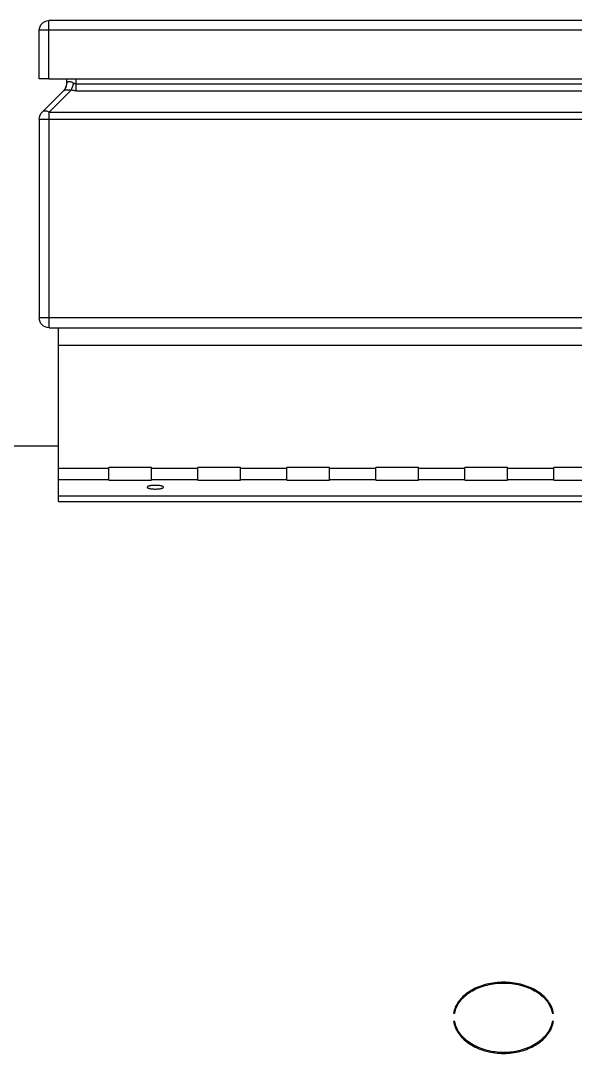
# Model space of a CAD drawing. Header units: millimetres. Extents: x -379292 to 1221486, y 92049 to 447512.
# Drawn here: x 180475.1 to 180618.5, y 274231.7 to 274498.7 of the extents above; entities that cross this region are included whole.
import ezdxf

# ---------------------------------------------------------------- set-up
doc = ezdxf.new("R2010")
doc.units = ezdxf.units.MM
doc.layers.add('_Systemair', color=3, linetype='Continuous', lineweight=30)
doc.layers.add('_Systemair Ventilation Equipments', color=7, linetype='Continuous', lineweight=30)

# ---------------------------------------------------------------- blocks, each defined once
blk = doc.blocks.new('AXC 1000 L')
at = {"layer": '_Systemair Ventilation Equipments', "color": 0, "linetype": 'Continuous'}
for p, q in [((10030.514, 3741.697), (10060.014, 3741.697)), ((10060.264, 3740.197), (10060.264, 3741.447)), ((10060.014, 3740.197), (10030.514, 3740.197)), ((10059.564, 3740.197), (10059.564, 3740.064)), ((10059.621, 3739.902), (10060.19, 3739.333)), ((10060.264, 3739.154), (10060.264, 3734.013)), ((10060.01, 3733.759), (10030.518, 3733.759)), ((10059.764, 3729.41), (10059.764, 3733.759)), ((10045.864, 3730.149), (10046.964, 3730.149)), ((10046.964, 3729.817), (10046.964, 3730.149)), ((10048.164, 3729.817), (10048.164, 3730.149)), ((10048.164, 3730.149), (10049.264, 3730.149)), ((10049.264, 3729.817), (10049.264, 3730.149)), ((10050.464, 3729.817), (10050.464, 3730.149)), ((10050.464, 3730.149), (10051.564, 3730.149)), ((10051.564, 3729.817), (10051.564, 3730.149)), ((10052.764, 3729.817), (10052.764, 3730.149)), ((10052.764, 3730.149), (10053.864, 3730.149)), ((10053.864, 3729.817), (10053.864, 3730.149)), ((10055.064, 3729.817), (10055.064, 3730.149)), ((10055.064, 3730.149), (10056.164, 3730.149)), ((10056.164, 3729.817), (10056.164, 3730.149)), ((10057.364, 3729.817), (10057.364, 3730.149)), ((10057.364, 3730.149), (10058.464, 3730.149)), ((10058.464, 3729.817), (10058.464, 3730.149)), ((10046.964, 3729.817), (10045.864, 3729.817)), ((10049.264, 3729.817), (10048.164, 3729.817)), ((10051.564, 3729.817), (10050.464, 3729.817)), ((10053.864, 3729.817), (10052.764, 3729.817)), ((10056.164, 3729.817), (10055.064, 3729.817)), ((10058.464, 3729.817), (10057.364, 3729.817)), ((10057.054, 3729.635), (10057.055, 3729.64)), ((10057.055, 3729.63), (10057.054, 3729.635)), ((10057.055, 3729.64), (10057.059, 3729.645)), ((10057.059, 3729.625), (10057.055, 3729.63)), ((10057.059, 3729.645), (10057.064, 3729.65)), ((10057.064, 3729.62), (10057.059, 3729.625)), ((10057.064, 3729.65), (10057.072, 3729.654)), ((10057.072, 3729.616), (10057.064, 3729.62)), ((10057.072, 3729.654), (10057.082, 3729.659)), ((10057.082, 3729.611), (10057.072, 3729.616)), ((10057.082, 3729.659), (10057.094, 3729.663)), ((10057.094, 3729.607), (10057.082, 3729.611)), ((10057.094, 3729.663), (10057.108, 3729.667)), ((10057.108, 3729.603), (10057.094, 3729.607)), ((10057.108, 3729.667), (10057.123, 3729.67)), ((10057.123, 3729.6), (10057.108, 3729.603)), ((10057.123, 3729.67), (10057.14, 3729.673)), ((10057.14, 3729.597), (10057.123, 3729.6)), ((10057.14, 3729.673), (10057.159, 3729.676)), ((10057.159, 3729.594), (10057.14, 3729.597)), ((10057.159, 3729.676), (10057.179, 3729.678)), ((10057.179, 3729.592), (10057.159, 3729.594)), ((10057.179, 3729.678), (10057.199, 3729.68)), ((10057.199, 3729.59), (10057.179, 3729.592)), ((10057.199, 3729.68), (10057.22, 3729.681)), ((10057.22, 3729.589), (10057.199, 3729.59)), ((10057.22, 3729.681), (10057.242, 3729.682)), ((10057.242, 3729.588), (10057.22, 3729.589)), ((10057.242, 3729.682), (10057.264, 3729.682)), ((10057.264, 3729.588), (10057.242, 3729.588)), ((10057.264, 3729.682), (10057.286, 3729.682)), ((10057.286, 3729.588), (10057.264, 3729.588)), ((10057.286, 3729.682), (10057.308, 3729.681)), ((10057.308, 3729.589), (10057.286, 3729.588)), ((10057.308, 3729.681), (10057.329, 3729.68)), ((10057.329, 3729.59), (10057.308, 3729.589)), ((10057.329, 3729.68), (10057.349, 3729.678)), ((10057.349, 3729.592), (10057.329, 3729.59)), ((10057.349, 3729.678), (10057.369, 3729.676)), ((10057.369, 3729.594), (10057.349, 3729.592)), ((10057.369, 3729.676), (10057.387, 3729.673)), ((10057.387, 3729.597), (10057.369, 3729.594)), ((10057.387, 3729.673), (10057.404, 3729.67)), ((10057.404, 3729.6), (10057.387, 3729.597)), ((10057.404, 3729.67), (10057.42, 3729.667)), ((10057.42, 3729.603), (10057.404, 3729.6)), ((10057.42, 3729.667), (10057.434, 3729.663)), ((10057.434, 3729.607), (10057.42, 3729.603)), ((10057.434, 3729.663), (10057.446, 3729.659)), ((10057.446, 3729.611), (10057.434, 3729.607)), ((10057.446, 3729.659), (10057.456, 3729.654)), ((10057.456, 3729.616), (10057.446, 3729.611)), ((10057.456, 3729.654), (10057.464, 3729.65)), ((10057.464, 3729.62), (10057.456, 3729.616)), ((10057.464, 3729.65), (10057.469, 3729.645)), ((10057.469, 3729.625), (10057.464, 3729.62)), ((10057.469, 3729.645), (10057.473, 3729.64)), ((10057.473, 3729.63), (10057.469, 3729.625)), ((10057.473, 3729.64), (10057.474, 3729.635)), ((10057.474, 3729.635), (10057.473, 3729.63)), ((10059.764, 3729.41), (10030.764, 3729.41))]:
    blk.add_line(p, q, dxfattribs=at)
at = {"layer": '_Systemair Ventilation Equipments', "color": 9, "linetype": 'Continuous'}
for p, q in [((10060.014, 3740.197), (10060.014, 3741.697)), ((10030.264, 3741.447), (10060.264, 3741.447)), ((10059.31, 3740.064), (10031.218, 3740.064)), ((10059.31, 3739.884), (10059.31, 3740.197)), ((10059.31, 3740.064), (10059.321, 3740.065)), ((10059.321, 3740.065), (10059.331, 3740.066)), ((10059.331, 3740.066), (10059.342, 3740.068)), ((10059.342, 3740.068), (10059.353, 3740.071)), ((10059.353, 3740.071), (10059.364, 3740.076)), ((10059.364, 3740.076), (10059.376, 3740.081)), ((10059.376, 3740.081), (10059.393, 3740.09)), ((10059.382, 3740.056), (10059.376, 3740.081)), ((10059.39, 3740.031), (10059.382, 3740.056)), ((10059.397, 3740.007), (10059.39, 3740.031)), ((10059.393, 3740.09), (10059.409, 3740.097)), ((10059.406, 3739.983), (10059.397, 3740.007)), ((10059.414, 3739.961), (10059.406, 3739.983)), ((10059.409, 3740.097), (10059.425, 3740.104)), ((10059.423, 3739.94), (10059.414, 3739.961)), ((10059.432, 3739.92), (10059.423, 3739.94)), ((10059.425, 3740.104), (10059.439, 3740.108)), ((10059.439, 3740.108), (10059.453, 3740.112)), ((10059.453, 3740.112), (10059.466, 3740.115)), ((10059.466, 3740.115), (10059.478, 3740.116)), ((10059.478, 3740.116), (10059.49, 3740.117)), ((10059.49, 3740.117), (10059.5, 3740.116)), ((10059.5, 3740.116), (10059.51, 3740.115)), ((10059.51, 3740.115), (10059.52, 3740.112)), ((10059.52, 3740.112), (10059.529, 3740.108)), ((10059.529, 3740.108), (10059.537, 3740.104)), ((10059.537, 3740.104), (10059.544, 3740.097)), ((10059.544, 3740.097), (10059.55, 3740.09)), ((10059.55, 3740.09), (10059.555, 3740.081)), ((10059.555, 3740.081), (10059.564, 3740.064)), ((10059.555, 3740.056), (10059.555, 3740.081)), ((10059.557, 3740.031), (10059.555, 3740.056)), ((10059.562, 3740.007), (10059.557, 3740.031)), ((10059.569, 3739.983), (10059.562, 3740.007)), ((10059.579, 3739.961), (10059.569, 3739.983)), ((10059.591, 3739.94), (10059.579, 3739.961)), ((10059.605, 3739.92), (10059.591, 3739.94)), ((10059.31, 3739.884), (10031.218, 3739.884)), ((10059.31, 3739.884), (10059.331, 3739.885)), ((10059.331, 3739.885), (10059.353, 3739.886)), ((10059.353, 3739.886), (10059.374, 3739.889)), ((10059.374, 3739.889), (10059.396, 3739.892)), ((10059.396, 3739.892), (10059.419, 3739.896)), ((10059.419, 3739.896), (10059.441, 3739.902)), ((10059.441, 3739.902), (10059.432, 3739.92)), ((10059.461, 3739.904), (10059.441, 3739.902)), ((10059.441, 3739.902), (10060.01, 3739.333)), ((10059.48, 3739.905), (10059.461, 3739.904)), ((10059.497, 3739.906), (10059.48, 3739.905)), ((10059.513, 3739.907), (10059.497, 3739.906)), ((10059.527, 3739.908), (10059.513, 3739.907)), ((10059.541, 3739.909), (10059.527, 3739.908)), ((10059.554, 3739.909), (10059.541, 3739.909)), ((10059.565, 3739.909), (10059.554, 3739.909)), ((10059.576, 3739.909), (10059.565, 3739.909)), ((10059.586, 3739.909), (10059.576, 3739.909)), ((10059.594, 3739.908), (10059.586, 3739.909)), ((10059.602, 3739.907), (10059.594, 3739.908)), ((10059.609, 3739.906), (10059.602, 3739.907)), ((10059.621, 3739.902), (10059.605, 3739.92)), ((10059.614, 3739.905), (10059.609, 3739.906)), ((10059.618, 3739.904), (10059.614, 3739.905)), ((10059.621, 3739.902), (10059.618, 3739.904)), ((10060.264, 3739.154), (10030.264, 3739.154)), ((10060.01, 3739.333), (10030.518, 3739.333)), ((10060.01, 3739.333), (10060.028, 3739.342)), ((10060.01, 3733.759), (10060.01, 3739.333)), ((10060.028, 3739.342), (10060.046, 3739.349)), ((10060.046, 3739.349), (10060.064, 3739.354)), ((10060.064, 3739.354), (10060.081, 3739.358)), ((10060.081, 3739.358), (10060.098, 3739.36)), ((10060.098, 3739.36), (10060.114, 3739.361)), ((10060.114, 3739.361), (10060.129, 3739.36)), ((10060.129, 3739.36), (10060.143, 3739.358)), ((10060.143, 3739.358), (10060.157, 3739.354)), ((10060.157, 3739.354), (10060.169, 3739.349)), ((10060.169, 3739.349), (10060.18, 3739.342)), ((10060.18, 3739.342), (10060.19, 3739.333)), ((10030.264, 3734.013), (10060.264, 3734.013)), ((10059.764, 3733.309), (10030.764, 3733.309)), ((10046.964, 3730.117), (10048.164, 3730.117)), ((10049.264, 3730.117), (10050.464, 3730.117)), ((10051.564, 3730.117), (10052.764, 3730.117)), ((10053.864, 3730.117), (10055.064, 3730.117)), ((10056.164, 3730.117), (10057.364, 3730.117)), ((10058.464, 3730.117), (10059.764, 3730.117)), ((10046.964, 3729.825), (10048.164, 3729.825)), ((10049.264, 3729.825), (10050.464, 3729.825)), ((10051.564, 3729.825), (10052.764, 3729.825)), ((10053.864, 3729.825), (10055.064, 3729.825)), ((10056.164, 3729.825), (10057.364, 3729.825)), ((10058.464, 3729.825), (10059.764, 3729.825))]:
    blk.add_line(p, q, dxfattribs=at)
at = {"layer": '_Systemair Ventilation Equipments', "color": 7, "linetype": 'Continuous'}
for p, q in [((10060.014, 3740.197), (10060.264, 3740.197)), ((10071.864, 3730.706), (10059.764, 3730.706)), ((10059.764, 3729.264), (10030.764, 3729.264)), ((10059.764, 3729.264), (10059.764, 3729.41)), ((10047.578, 3716.702), (10047.626, 3716.721)), ((10047.626, 3716.721), (10047.675, 3716.739)), ((10047.688, 3716.721), (10047.641, 3716.703)), ((10047.675, 3716.739), (10047.725, 3716.756)), ((10047.737, 3716.737), (10047.688, 3716.721)), ((10047.725, 3716.756), (10047.775, 3716.771)), ((10047.787, 3716.752), (10047.737, 3716.737)), ((10047.775, 3716.771), (10047.827, 3716.785)), ((10047.838, 3716.765), (10047.787, 3716.752)), ((10047.827, 3716.785), (10047.88, 3716.797)), ((10047.89, 3716.777), (10047.838, 3716.765)), ((10047.88, 3716.797), (10047.933, 3716.807)), ((10047.942, 3716.788), (10047.89, 3716.777)), ((10047.933, 3716.807), (10047.987, 3716.816)), ((10047.995, 3716.796), (10047.942, 3716.788)), ((10047.987, 3716.816), (10048.042, 3716.824)), ((10048.048, 3716.803), (10047.995, 3716.796)), ((10048.042, 3716.824), (10048.097, 3716.829)), ((10048.102, 3716.809), (10048.048, 3716.803)), ((10048.097, 3716.829), (10048.153, 3716.834)), ((10048.156, 3716.813), (10048.102, 3716.809)), ((10048.153, 3716.834), (10048.208, 3716.836)), ((10048.21, 3716.815), (10048.156, 3716.813)), ((10048.208, 3716.836), (10048.264, 3716.837)), ((10048.264, 3716.816), (10048.21, 3716.815)), ((10048.264, 3716.837), (10048.319, 3716.836)), ((10048.318, 3716.815), (10048.264, 3716.816)), ((10048.372, 3716.813), (10048.318, 3716.815)), ((10048.319, 3716.836), (10048.375, 3716.834)), ((10048.427, 3716.809), (10048.372, 3716.813)), ((10048.375, 3716.834), (10048.43, 3716.829)), ((10048.48, 3716.803), (10048.427, 3716.809)), ((10048.43, 3716.829), (10048.485, 3716.824)), ((10048.534, 3716.796), (10048.48, 3716.803)), ((10048.485, 3716.824), (10048.54, 3716.816)), ((10048.587, 3716.787), (10048.534, 3716.796)), ((10048.54, 3716.816), (10048.594, 3716.807)), ((10048.639, 3716.777), (10048.587, 3716.787)), ((10048.594, 3716.807), (10048.648, 3716.797)), ((10048.69, 3716.765), (10048.639, 3716.777)), ((10048.648, 3716.797), (10048.7, 3716.785)), ((10048.741, 3716.752), (10048.69, 3716.765)), ((10048.7, 3716.785), (10048.752, 3716.771)), ((10048.79, 3716.737), (10048.741, 3716.752)), ((10048.752, 3716.771), (10048.804, 3716.756)), ((10048.839, 3716.721), (10048.79, 3716.737)), ((10048.804, 3716.756), (10048.854, 3716.739)), ((10048.887, 3716.703), (10048.839, 3716.721)), ((10048.854, 3716.739), (10048.903, 3716.721)), ((10048.934, 3716.684), (10048.887, 3716.703)), ((10048.903, 3716.721), (10048.951, 3716.701)), ((10047.181, 3716.434), (10047.213, 3716.466)), ((10047.239, 3716.456), (10047.208, 3716.425)), ((10047.213, 3716.466), (10047.247, 3716.497)), ((10047.272, 3716.486), (10047.239, 3716.456)), ((10047.247, 3716.497), (10047.283, 3716.527)), ((10047.306, 3716.515), (10047.272, 3716.486)), ((10047.283, 3716.527), (10047.32, 3716.556)), ((10047.343, 3716.542), (10047.306, 3716.515)), ((10047.32, 3716.556), (10047.359, 3716.583)), ((10047.381, 3716.569), (10047.343, 3716.542)), ((10047.359, 3716.583), (10047.4, 3716.609)), ((10047.421, 3716.595), (10047.381, 3716.569)), ((10047.4, 3716.609), (10047.442, 3716.634)), ((10047.462, 3716.619), (10047.421, 3716.595)), ((10047.442, 3716.634), (10047.485, 3716.658)), ((10047.505, 3716.642), (10047.462, 3716.619)), ((10047.485, 3716.658), (10047.531, 3716.68)), ((10047.549, 3716.664), (10047.505, 3716.642)), ((10047.531, 3716.68), (10047.578, 3716.702)), ((10047.594, 3716.684), (10047.549, 3716.664)), ((10047.641, 3716.703), (10047.594, 3716.684)), ((10048.979, 3716.664), (10048.934, 3716.684)), ((10048.951, 3716.701), (10048.997, 3716.681)), ((10049.023, 3716.642), (10048.979, 3716.664)), ((10048.997, 3716.681), (10049.042, 3716.658)), ((10049.066, 3716.619), (10049.023, 3716.642)), ((10049.042, 3716.658), (10049.086, 3716.635)), ((10049.107, 3716.595), (10049.066, 3716.619)), ((10049.086, 3716.635), (10049.128, 3716.61)), ((10049.147, 3716.569), (10049.107, 3716.595)), ((10049.128, 3716.61), (10049.169, 3716.583)), ((10049.185, 3716.542), (10049.147, 3716.569)), ((10049.169, 3716.583), (10049.208, 3716.556)), ((10049.221, 3716.514), (10049.185, 3716.542)), ((10049.208, 3716.556), (10049.245, 3716.527)), ((10049.256, 3716.485), (10049.221, 3716.514)), ((10049.245, 3716.527), (10049.281, 3716.498)), ((10049.289, 3716.455), (10049.256, 3716.485)), ((10049.281, 3716.498), (10049.314, 3716.467)), ((10049.321, 3716.424), (10049.289, 3716.455)), ((10049.314, 3716.467), (10049.346, 3716.435)), ((10047.002, 3716.151), (10047.017, 3716.188)), ((10047.017, 3716.188), (10047.034, 3716.226)), ((10047.047, 3716.185), (10047.033, 3716.149)), ((10047.034, 3716.226), (10047.053, 3716.263)), ((10047.064, 3716.222), (10047.047, 3716.185)), ((10047.053, 3716.263), (10047.074, 3716.298)), ((10047.082, 3716.257), (10047.064, 3716.222)), ((10047.074, 3716.298), (10047.098, 3716.334)), ((10047.103, 3716.292), (10047.082, 3716.257)), ((10047.098, 3716.334), (10047.123, 3716.368)), ((10047.127, 3716.327), (10047.103, 3716.292)), ((10047.123, 3716.368), (10047.151, 3716.402)), ((10047.152, 3716.361), (10047.127, 3716.327)), ((10047.151, 3716.402), (10047.181, 3716.434)), ((10047.179, 3716.393), (10047.152, 3716.361)), ((10047.208, 3716.425), (10047.179, 3716.393)), ((10049.35, 3716.392), (10049.321, 3716.424)), ((10049.346, 3716.435), (10049.376, 3716.403)), ((10049.377, 3716.359), (10049.35, 3716.392)), ((10049.376, 3716.403), (10049.403, 3716.369)), ((10049.402, 3716.326), (10049.377, 3716.359)), ((10049.425, 3716.292), (10049.402, 3716.326)), ((10049.403, 3716.369), (10049.429, 3716.335)), ((10049.446, 3716.257), (10049.425, 3716.292)), ((10049.429, 3716.335), (10049.453, 3716.299)), ((10049.465, 3716.221), (10049.446, 3716.257)), ((10049.453, 3716.299), (10049.474, 3716.263)), ((10049.481, 3716.185), (10049.465, 3716.221)), ((10049.474, 3716.263), (10049.494, 3716.226)), ((10049.496, 3716.148), (10049.481, 3716.185)), ((10049.494, 3716.226), (10049.511, 3716.189)), ((10049.511, 3716.189), (10049.525, 3716.152)), ((10046.973, 3716.035), (10046.98, 3716.074)), ((10047.003, 3716.035), (10046.973, 3716.035)), ((10046.98, 3716.074), (10046.99, 3716.113)), ((10046.99, 3716.113), (10047.002, 3716.151)), ((10047.01, 3716.074), (10047.003, 3716.035)), ((10047.02, 3716.111), (10047.01, 3716.074)), ((10047.033, 3716.149), (10047.02, 3716.111)), ((10049.508, 3716.111), (10049.496, 3716.148)), ((10049.517, 3716.073), (10049.508, 3716.111)), ((10049.525, 3716.035), (10049.517, 3716.073)), ((10049.525, 3716.152), (10049.538, 3716.113)), ((10049.555, 3716.035), (10049.525, 3716.035)), ((10049.538, 3716.113), (10049.548, 3716.075)), ((10049.548, 3716.075), (10049.555, 3716.035)), ((10046.973, 3715.823), (10047.003, 3715.823)), ((10046.98, 3715.784), (10046.973, 3715.823)), ((10046.99, 3715.745), (10046.98, 3715.784)), ((10047.003, 3715.706), (10046.99, 3715.745)), ((10047.003, 3715.823), (10047.003, 3715.706)), ((10047.003, 3715.823), (10047.01, 3715.785)), ((10047.017, 3715.668), (10047.003, 3715.706)), ((10047.01, 3715.785), (10047.02, 3715.747)), ((10047.034, 3715.63), (10047.017, 3715.668)), ((10047.02, 3715.747), (10047.032, 3715.71)), ((10047.032, 3715.71), (10047.047, 3715.672)), ((10047.047, 3715.672), (10047.063, 3715.635)), ((10049.464, 3715.635), (10049.481, 3715.672)), ((10049.481, 3715.672), (10049.495, 3715.709)), ((10049.511, 3715.668), (10049.494, 3715.63)), ((10049.495, 3715.709), (10049.507, 3715.747)), ((10049.507, 3715.747), (10049.517, 3715.785)), ((10049.525, 3715.707), (10049.511, 3715.668)), ((10049.517, 3715.785), (10049.525, 3715.823)), ((10049.525, 3715.706), (10049.525, 3715.823)), ((10049.525, 3715.823), (10049.555, 3715.823)), ((10049.538, 3715.745), (10049.525, 3715.707)), ((10049.548, 3715.784), (10049.538, 3715.745)), ((10049.555, 3715.823), (10049.548, 3715.784)), ((10047.053, 3715.593), (10047.034, 3715.63)), ((10047.075, 3715.556), (10047.053, 3715.593)), ((10047.063, 3715.635), (10047.082, 3715.599)), ((10047.099, 3715.52), (10047.075, 3715.556)), ((10047.082, 3715.599), (10047.103, 3715.563)), ((10047.124, 3715.484), (10047.099, 3715.52)), ((10047.103, 3715.563), (10047.126, 3715.528)), ((10047.152, 3715.45), (10047.124, 3715.484)), ((10047.126, 3715.528), (10047.151, 3715.494)), ((10047.151, 3715.494), (10047.178, 3715.461)), ((10047.182, 3715.416), (10047.152, 3715.45)), ((10047.178, 3715.461), (10047.207, 3715.428)), ((10047.213, 3715.384), (10047.182, 3715.416)), ((10047.207, 3715.428), (10047.239, 3715.396)), ((10047.247, 3715.352), (10047.213, 3715.384)), ((10047.239, 3715.396), (10047.272, 3715.365)), ((10049.256, 3715.364), (10049.289, 3715.395)), ((10049.315, 3715.384), (10049.281, 3715.352)), ((10049.289, 3715.395), (10049.32, 3715.427)), ((10049.347, 3715.417), (10049.315, 3715.384)), ((10049.32, 3715.427), (10049.349, 3715.459)), ((10049.377, 3715.451), (10049.347, 3715.417)), ((10049.349, 3715.459), (10049.376, 3715.493)), ((10049.376, 3715.493), (10049.401, 3715.528)), ((10049.404, 3715.485), (10049.377, 3715.451)), ((10049.401, 3715.528), (10049.424, 3715.563)), ((10049.43, 3715.521), (10049.404, 3715.485)), ((10049.424, 3715.563), (10049.446, 3715.599)), ((10049.453, 3715.556), (10049.43, 3715.521)), ((10049.446, 3715.599), (10049.464, 3715.635)), ((10049.475, 3715.593), (10049.453, 3715.556)), ((10049.494, 3715.63), (10049.475, 3715.593)), ((10047.282, 3715.322), (10047.247, 3715.352)), ((10047.272, 3715.365), (10047.307, 3715.334)), ((10047.32, 3715.292), (10047.282, 3715.322)), ((10047.307, 3715.334), (10047.343, 3715.306)), ((10047.359, 3715.263), (10047.32, 3715.292)), ((10047.343, 3715.306), (10047.381, 3715.278)), ((10047.4, 3715.236), (10047.359, 3715.263)), ((10047.381, 3715.278), (10047.421, 3715.251)), ((10047.442, 3715.21), (10047.4, 3715.236)), ((10047.421, 3715.251), (10047.462, 3715.226)), ((10047.486, 3715.185), (10047.442, 3715.21)), ((10047.462, 3715.226), (10047.505, 3715.202)), ((10047.531, 3715.162), (10047.486, 3715.185)), ((10047.505, 3715.202), (10047.549, 3715.179)), ((10047.577, 3715.14), (10047.531, 3715.162)), ((10047.549, 3715.179), (10047.595, 3715.158)), ((10047.625, 3715.12), (10047.577, 3715.14)), ((10047.595, 3715.158), (10047.642, 3715.138)), ((10047.674, 3715.101), (10047.625, 3715.12)), ((10047.642, 3715.138), (10047.689, 3715.12)), ((10047.689, 3715.12), (10047.738, 3715.103)), ((10047.738, 3715.103), (10047.788, 3715.087)), ((10048.741, 3715.087), (10048.791, 3715.103)), ((10048.791, 3715.103), (10048.84, 3715.12)), ((10048.84, 3715.12), (10048.888, 3715.139)), ((10048.902, 3715.119), (10048.853, 3715.1)), ((10048.888, 3715.139), (10048.934, 3715.158)), ((10048.95, 3715.14), (10048.902, 3715.119)), ((10048.934, 3715.158), (10048.979, 3715.18)), ((10048.997, 3715.162), (10048.95, 3715.14)), ((10048.979, 3715.18), (10049.023, 3715.202)), ((10049.042, 3715.185), (10048.997, 3715.162)), ((10049.023, 3715.202), (10049.066, 3715.226)), ((10049.086, 3715.21), (10049.042, 3715.185)), ((10049.066, 3715.226), (10049.107, 3715.251)), ((10049.128, 3715.236), (10049.086, 3715.21)), ((10049.107, 3715.251), (10049.147, 3715.278)), ((10049.169, 3715.263), (10049.128, 3715.236)), ((10049.147, 3715.278), (10049.185, 3715.306)), ((10049.208, 3715.292), (10049.169, 3715.263)), ((10049.185, 3715.306), (10049.222, 3715.335)), ((10049.245, 3715.321), (10049.208, 3715.292)), ((10049.222, 3715.335), (10049.256, 3715.364)), ((10049.281, 3715.352), (10049.245, 3715.321)), ((10047.724, 3715.083), (10047.674, 3715.101)), ((10047.775, 3715.067), (10047.724, 3715.083)), ((10047.827, 3715.053), (10047.775, 3715.067)), ((10047.788, 3715.087), (10047.838, 3715.073)), ((10047.88, 3715.04), (10047.827, 3715.053)), ((10047.838, 3715.073), (10047.89, 3715.061)), ((10047.933, 3715.029), (10047.88, 3715.04)), ((10047.89, 3715.061), (10047.942, 3715.05)), ((10047.987, 3715.02), (10047.933, 3715.029)), ((10047.942, 3715.05), (10047.995, 3715.041)), ((10048.042, 3715.012), (10047.987, 3715.02)), ((10047.995, 3715.041), (10048.048, 3715.033)), ((10048.097, 3715.006), (10048.042, 3715.012)), ((10048.048, 3715.033), (10048.102, 3715.028)), ((10048.153, 3715.002), (10048.097, 3715.006)), ((10048.102, 3715.028), (10048.156, 3715.023)), ((10048.208, 3714.999), (10048.153, 3715.002)), ((10048.156, 3715.023), (10048.21, 3715.021)), ((10048.264, 3714.998), (10048.208, 3714.999)), ((10048.21, 3715.021), (10048.264, 3715.02)), ((10048.264, 3715.02), (10048.318, 3715.021)), ((10048.319, 3714.999), (10048.264, 3714.998)), ((10048.318, 3715.021), (10048.372, 3715.023)), ((10048.375, 3715.002), (10048.319, 3714.999)), ((10048.372, 3715.023), (10048.426, 3715.028)), ((10048.43, 3715.006), (10048.375, 3715.002)), ((10048.426, 3715.028), (10048.48, 3715.034)), ((10048.485, 3715.012), (10048.43, 3715.006)), ((10048.48, 3715.034), (10048.534, 3715.041)), ((10048.54, 3715.02), (10048.485, 3715.012)), ((10048.534, 3715.041), (10048.587, 3715.05)), ((10048.594, 3715.029), (10048.54, 3715.02)), ((10048.587, 3715.05), (10048.639, 3715.061)), ((10048.648, 3715.04), (10048.594, 3715.029)), ((10048.639, 3715.061), (10048.69, 3715.073)), ((10048.7, 3715.053), (10048.648, 3715.04)), ((10048.69, 3715.073), (10048.741, 3715.087)), ((10048.752, 3715.067), (10048.7, 3715.053)), ((10048.803, 3715.083), (10048.752, 3715.067)), ((10048.853, 3715.1), (10048.803, 3715.083))]:
    blk.add_line(p, q, dxfattribs=at)
blk.add_arc((10060.014, 3741.447), 0.25, 0, 90, dxfattribs=at)
at = {"layer": '_Systemair Ventilation Equipments', "color": 0, "linetype": 'Continuous'}
for centre, start, end in [((10059.818, 3740.064), 180, 225), ((10060.01, 3739.154), 0, 45), ((10060.01, 3734.013), 270, 0)]:
    blk.add_arc(centre, 0.254, start, end, dxfattribs=at)
blk = doc.blocks.new('wdsdfgf')
at = {"layer": '_Systemair Ventilation Equipments', "xscale": 10, "yscale": 10, "zscale": 10}
blk.add_blockref('AXC 1000 L', (-1170.87, -21481.39), dxfattribs=at)
blk = doc.blocks.new('OtoParkBodrumKatMimari')
at = {"layer": '_Systemair', "color": 7, "xscale": -1}
blk.add_blockref('wdsdfgf', (228263.66, 157744.35), dxfattribs=at)

msp = doc.modelspace()

# ---------------------------------------------------------------- block references
at = {"color": 8}
msp.add_blockref('OtoParkBodrumKatMimari', (51648.05, 100818.76), dxfattribs=at)

doc.saveas('drawing.dxf')
